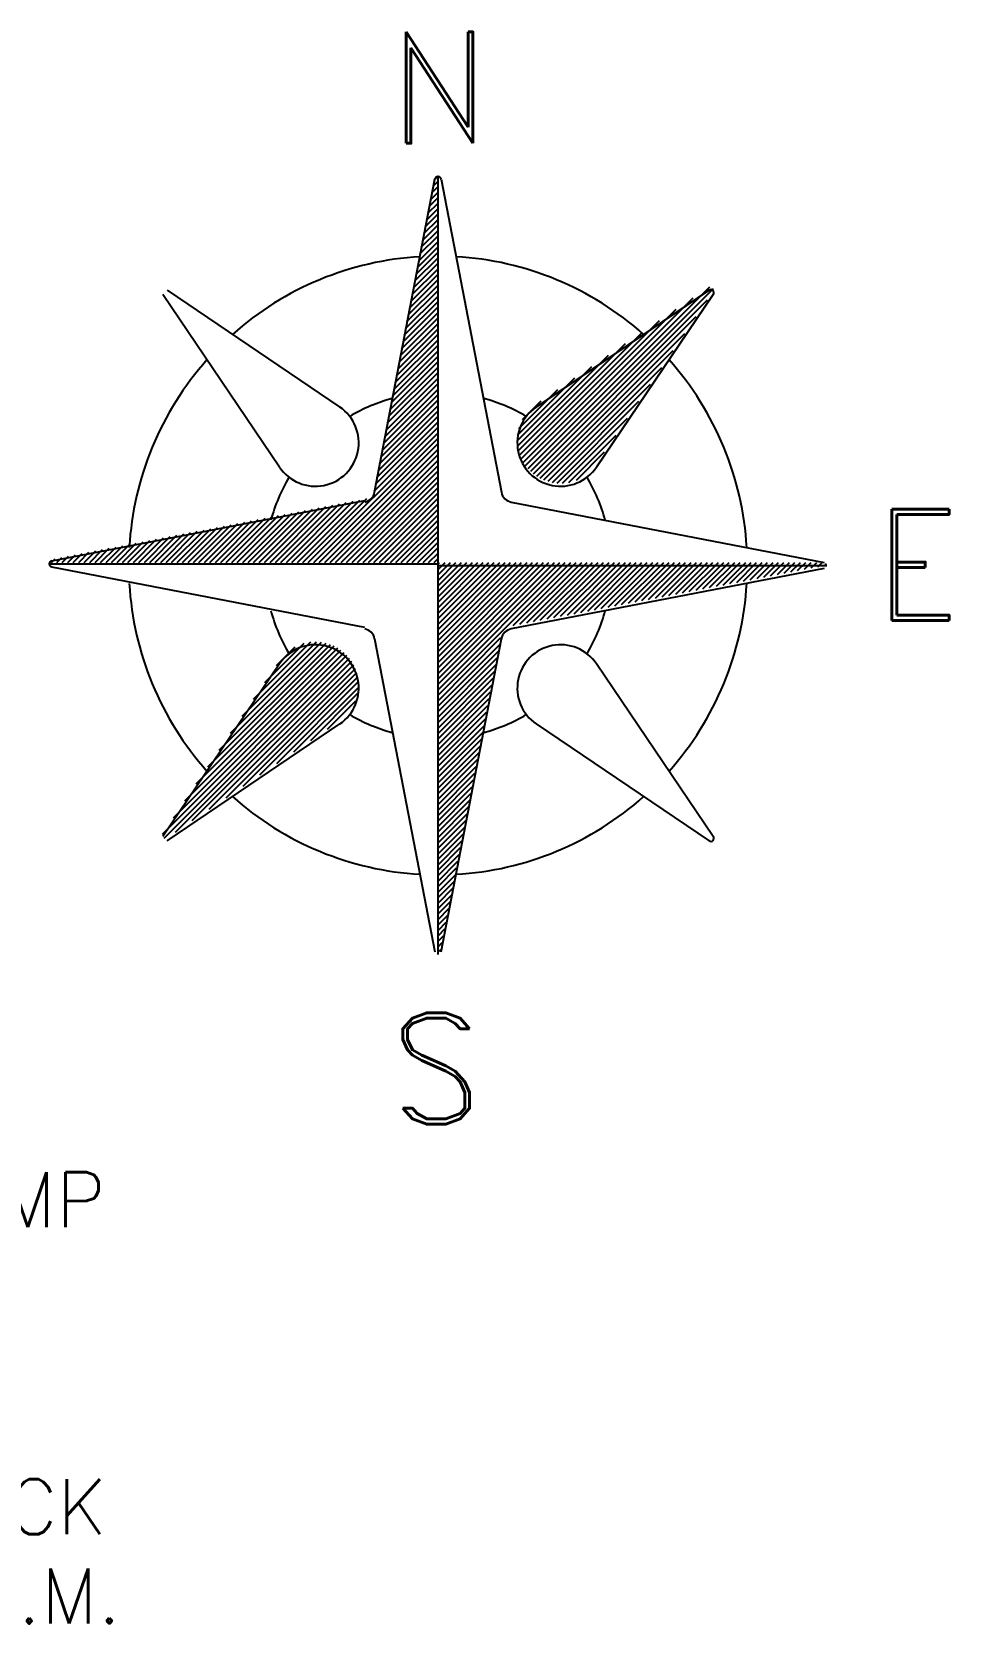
# Model space of a CAD drawing. Extents: x 855770 to 944465, y 436904 to 437335.
# Drawn here: x 855924.7 to 855958.1, y 437094.7 to 437152.6 of the extents above; entities that cross this region are included whole.
import ezdxf
from ezdxf.enums import TextEntityAlignment as Align

# ---------------------------------------------------------------- set-up
doc = ezdxf.new("R2010")
doc.units = 0
doc.header["$MEASUREMENT"] = 0
doc.layers.get('0').update_dxf_attribs({"linetype": 'CONTINUOUS'})
doc.layers.add('ANNOTATION', color=6, linetype='CONTINUOUS')
doc.layers.add('TITLES', color=3, linetype='CONTINUOUS')
doc.styles.add('ROMAND', font='romand', dxfattribs={"oblique": 10, "height": 8})
doc.styles.add('ROMANS', font='ROMANS.shx', dxfattribs={"height": 2})

# ---------------------------------------------------------------- blocks, each defined once
blk = doc.blocks.new('*X1')
at = {"color": 0}
for p, q in [((-3594.14, 20428.05), (-3593.33, 20428.85)), ((-3593.93, 20429.14), (-3593.33, 20429.74)), ((-3594.77, 20424.76), (-3593.33, 20426.2)), ((-3594.56, 20425.86), (-3593.33, 20427.08)), ((-3594.35, 20426.95), (-3593.33, 20427.97)), ((-3595.41, 20421.48), (-3593.33, 20423.55)), ((-3595.19, 20422.57), (-3593.33, 20424.43)), ((-3594.98, 20423.67), (-3593.33, 20425.32)), ((-3596.04, 20418.19), (-3593.33, 20420.9)), ((-3595.83, 20419.29), (-3593.33, 20421.78)), ((-3595.62, 20420.38), (-3593.33, 20422.67)), ((-3596.67, 20414.91), (-3593.33, 20418.25)), ((-3596.46, 20416), (-3593.33, 20419.13)), ((-3596.25, 20417.1), (-3593.33, 20420.01)), ((-3597.31, 20411.62), (-3593.33, 20415.59)), ((-3597.09, 20412.72), (-3593.33, 20416.48)), ((-3596.88, 20413.81), (-3593.33, 20417.36)), ((-3597.94, 20408.34), (-3593.33, 20412.94)), ((-3597.73, 20409.43), (-3593.33, 20413.83)), ((-3597.52, 20410.53), (-3593.33, 20414.71)), ((-3598.57, 20405.05), (-3593.33, 20410.29)), ((-3598.36, 20406.15), (-3593.33, 20411.17)), ((-3598.15, 20407.24), (-3593.33, 20412.06)), ((-3578.78, 20382.42), (-3549.4, 20411.79)), ((-3578.34, 20381.97), (-3548.78, 20411.53)), ((-3599.21, 20401.77), (-3593.33, 20407.64)), ((-3598.99, 20402.86), (-3593.33, 20408.52)), ((-3598.78, 20403.96), (-3593.33, 20409.41)), ((-3579.52, 20383.44), (-3554.81, 20408.16)), ((-3579.17, 20382.91), (-3552.07, 20410.01)), ((-3577.87, 20381.56), (-3549.74, 20409.69)), ((-3599.84, 20398.48), (-3593.33, 20404.99)), ((-3599.63, 20399.58), (-3593.33, 20405.87)), ((-3599.42, 20400.67), (-3593.33, 20406.76)), ((-3579.83, 20384.02), (-3557.54, 20406.31)), ((-3577.36, 20381.19), (-3551.59, 20406.96)), ((-3600.47, 20395.2), (-3593.33, 20402.34)), ((-3600.26, 20396.29), (-3593.33, 20403.22)), ((-3600.05, 20397.39), (-3593.33, 20404.1)), ((-3580.3, 20385.31), (-3563.01, 20402.61)), ((-3580.09, 20384.64), (-3560.28, 20404.46)), ((-3576.8, 20380.86), (-3553.44, 20404.22)), ((-3600.89, 20393.01), (-3593.33, 20400.57)), ((-3600.68, 20394.1), (-3593.33, 20401.45)), ((-3580.45, 20386.05), (-3565.75, 20400.75)), ((-3576.2, 20380.58), (-3555.29, 20401.49)), ((-3601.53, 20389.72), (-3593.33, 20397.92)), ((-3601.32, 20390.82), (-3593.33, 20398.8)), ((-3601.1, 20391.91), (-3593.33, 20399.68)), ((-3580.52, 20386.87), (-3568.48, 20398.9)), ((-3575.55, 20380.34), (-3557.14, 20398.75)), ((-3602.16, 20386.44), (-3593.33, 20395.26)), ((-3601.95, 20387.53), (-3593.33, 20396.15)), ((-3601.74, 20388.63), (-3593.33, 20397.03)), ((-3580.48, 20387.79), (-3571.21, 20397.05)), ((-3580.27, 20388.88), (-3573.95, 20395.2)), ((-3574.84, 20380.17), (-3558.99, 20396.02)), ((-3602.79, 20383.15), (-3593.33, 20392.61)), ((-3602.58, 20384.25), (-3593.33, 20393.5)), ((-3602.37, 20385.34), (-3593.33, 20394.38)), ((-3579.69, 20390.35), (-3576.68, 20393.35)), ((-3574.06, 20380.06), (-3560.84, 20393.28)), ((-3603.43, 20379.87), (-3593.33, 20389.96)), ((-3603.22, 20380.96), (-3593.33, 20390.85)), ((-3603, 20382.06), (-3593.33, 20391.73)), ((-3573.19, 20380.05), (-3562.69, 20390.55)), ((-3614.3, 20367.23), (-3593.33, 20388.19)), ((-3613.41, 20367.23), (-3593.33, 20387.31)), ((-3603.67, 20378.74), (-3593.33, 20389.08)), ((-3572.19, 20380.17), (-3564.54, 20387.82)), ((-3612.53, 20367.23), (-3593.33, 20386.43)), ((-3611.65, 20367.23), (-3593.33, 20385.54)), ((-3610.76, 20367.23), (-3593.33, 20384.66)), ((-3570.94, 20380.53), (-3566.39, 20385.08)), ((-3609.88, 20367.23), (-3593.33, 20383.77)), ((-3609, 20367.23), (-3593.33, 20382.89)), ((-3608.11, 20367.23), (-3593.33, 20382.01)), ((-3607.23, 20367.23), (-3593.33, 20381.12)), ((-3606.34, 20367.23), (-3593.33, 20380.24)), ((-3605.46, 20367.23), (-3593.33, 20379.36)), ((-3618.72, 20367.23), (-3609.26, 20376.69)), ((-3617.83, 20367.23), (-3608.16, 20376.9)), ((-3616.95, 20367.23), (-3607.07, 20377.11)), ((-3616.07, 20367.23), (-3605.97, 20377.32)), ((-3615.18, 20367.23), (-3604.84, 20377.57)), ((-3604.58, 20367.23), (-3593.33, 20378.47)), ((-3603.69, 20367.23), (-3593.33, 20377.59)), ((-3602.81, 20367.23), (-3593.33, 20376.7)), ((-3629.32, 20367.23), (-3622.4, 20374.16)), ((-3628.44, 20367.23), (-3621.3, 20374.37)), ((-3627.56, 20367.23), (-3620.21, 20374.58)), ((-3626.67, 20367.23), (-3619.11, 20374.79)), ((-3625.79, 20367.23), (-3618.02, 20375)), ((-3624.91, 20367.23), (-3616.92, 20375.21)), ((-3624.02, 20367.23), (-3615.83, 20375.42)), ((-3623.14, 20367.23), (-3614.73, 20375.63)), ((-3622.25, 20367.23), (-3613.64, 20375.84)), ((-3621.37, 20367.23), (-3612.54, 20376.06)), ((-3620.49, 20367.23), (-3611.45, 20376.27)), ((-3619.6, 20367.23), (-3610.35, 20376.48)), ((-3601.92, 20367.23), (-3593.33, 20375.82)), ((-3601.04, 20367.23), (-3593.33, 20374.94)), ((-3600.16, 20367.23), (-3593.33, 20374.05)), ((-3640.81, 20367.23), (-3636.63, 20371.41)), ((-3639.93, 20367.23), (-3635.54, 20371.62)), ((-3639.05, 20367.23), (-3634.44, 20371.83)), ((-3638.16, 20367.23), (-3633.35, 20372.05)), ((-3637.28, 20367.23), (-3632.25, 20372.26)), ((-3636.4, 20367.23), (-3631.16, 20372.47)), ((-3635.51, 20367.23), (-3630.06, 20372.68)), ((-3634.63, 20367.23), (-3628.97, 20372.89)), ((-3633.74, 20367.23), (-3627.87, 20373.1)), ((-3632.86, 20367.23), (-3626.78, 20373.31)), ((-3631.98, 20367.23), (-3625.68, 20373.52)), ((-3631.09, 20367.23), (-3624.59, 20373.73)), ((-3630.21, 20367.23), (-3623.49, 20373.94)), ((-3599.27, 20367.23), (-3593.33, 20373.17)), ((-3598.39, 20367.23), (-3593.33, 20372.28)), ((-3651.42, 20367.23), (-3649.77, 20368.88)), ((-3650.54, 20367.23), (-3648.68, 20369.09)), ((-3649.65, 20367.23), (-3647.58, 20369.3)), ((-3648.77, 20367.23), (-3646.49, 20369.51)), ((-3647.89, 20367.23), (-3645.39, 20369.72)), ((-3647, 20367.23), (-3644.3, 20369.93)), ((-3646.12, 20367.23), (-3643.2, 20370.15)), ((-3645.23, 20367.23), (-3642.11, 20370.36)), ((-3644.35, 20367.23), (-3641.01, 20370.57)), ((-3643.47, 20367.23), (-3639.92, 20370.78)), ((-3642.58, 20367.23), (-3638.82, 20370.99)), ((-3641.7, 20367.23), (-3637.73, 20371.2)), ((-3597.5, 20367.23), (-3593.33, 20371.4)), ((-3596.62, 20367.23), (-3593.33, 20370.52)), ((-3595.74, 20367.23), (-3593.33, 20369.63)), ((-3655.84, 20367.23), (-3655.25, 20367.82)), ((-3654.96, 20367.23), (-3654.15, 20368.03)), ((-3654.07, 20367.23), (-3653.06, 20368.25)), ((-3653.19, 20367.23), (-3651.96, 20368.46)), ((-3652.31, 20367.23), (-3650.87, 20368.67)), ((-3594.85, 20367.23), (-3593.33, 20368.75)), ((-3593.97, 20367.23), (-3593.33, 20367.86)), ((-3593.33, 20366.98), (-3593.09, 20367.23)), ((-3593.33, 20366.1), (-3592.2, 20367.23)), ((-3593.33, 20365.21), (-3591.32, 20367.23)), ((-3593.33, 20364.33), (-3590.43, 20367.23)), ((-3593.33, 20363.45), (-3589.55, 20367.23)), ((-3593.33, 20362.56), (-3588.67, 20367.23)), ((-3593.33, 20361.68), (-3587.78, 20367.23)), ((-3593.33, 20360.79), (-3586.9, 20367.23)), ((-3593.33, 20359.91), (-3586.01, 20367.23)), ((-3593.33, 20359.03), (-3585.13, 20367.23)), ((-3593.33, 20358.14), (-3584.25, 20367.23)), ((-3593.33, 20357.26), (-3583.36, 20367.23)), ((-3593.33, 20356.37), (-3582.48, 20367.23)), ((-3593.33, 20355.49), (-3581.59, 20367.23)), ((-3593.33, 20354.61), (-3580.71, 20367.23)), ((-3593.33, 20353.72), (-3579.83, 20367.23)), ((-3593.33, 20352.84), (-3578.94, 20367.23)), ((-3593.33, 20351.95), (-3578.06, 20367.23)), ((-3593.33, 20351.07), (-3577.18, 20367.23)), ((-3593.33, 20350.19), (-3576.29, 20367.23)), ((-3593.33, 20349.3), (-3575.41, 20367.23)), ((-3593.33, 20348.42), (-3574.52, 20367.23)), ((-3593.33, 20347.54), (-3573.64, 20367.23)), ((-3593.33, 20346.65), (-3572.76, 20367.23)), ((-3593.33, 20345.77), (-3571.87, 20367.23)), ((-3581.18, 20357.04), (-3570.99, 20367.23)), ((-3580.08, 20357.25), (-3570.1, 20367.23)), ((-3578.99, 20357.46), (-3569.22, 20367.23)), ((-3577.89, 20357.67), (-3568.34, 20367.23)), ((-3576.8, 20357.89), (-3567.45, 20367.23)), ((-3575.7, 20358.1), (-3566.57, 20367.23)), ((-3574.61, 20358.31), (-3565.68, 20367.23)), ((-3573.51, 20358.52), (-3564.8, 20367.23)), ((-3572.42, 20358.73), (-3563.92, 20367.23)), ((-3571.32, 20358.94), (-3563.03, 20367.23)), ((-3570.23, 20359.15), (-3562.15, 20367.23)), ((-3569.13, 20359.36), (-3561.27, 20367.23)), ((-3568.04, 20359.57), (-3560.38, 20367.23)), ((-3566.94, 20359.79), (-3559.5, 20367.23)), ((-3565.85, 20360), (-3558.61, 20367.23)), ((-3564.75, 20360.21), (-3557.73, 20367.23)), ((-3563.66, 20360.42), (-3556.85, 20367.23)), ((-3562.56, 20360.63), (-3555.96, 20367.23)), ((-3561.47, 20360.84), (-3555.08, 20367.23)), ((-3560.37, 20361.05), (-3554.19, 20367.23)), ((-3559.28, 20361.26), (-3553.31, 20367.23)), ((-3558.18, 20361.47), (-3552.43, 20367.23)), ((-3557.09, 20361.68), (-3551.54, 20367.23)), ((-3555.99, 20361.9), (-3550.66, 20367.23)), ((-3554.9, 20362.11), (-3549.77, 20367.23)), ((-3553.8, 20362.32), (-3548.89, 20367.23)), ((-3552.71, 20362.53), (-3548.01, 20367.23)), ((-3551.61, 20362.74), (-3547.12, 20367.23)), ((-3550.52, 20362.95), (-3546.24, 20367.23)), ((-3549.42, 20363.16), (-3545.36, 20367.23)), ((-3548.33, 20363.37), (-3544.47, 20367.23)), ((-3547.23, 20363.58), (-3543.59, 20367.23)), ((-3546.14, 20363.8), (-3542.7, 20367.23)), ((-3545.04, 20364.01), (-3541.82, 20367.23)), ((-3543.95, 20364.22), (-3540.94, 20367.23)), ((-3542.85, 20364.43), (-3540.05, 20367.23)), ((-3541.76, 20364.64), (-3539.17, 20367.23)), ((-3540.66, 20364.85), (-3538.28, 20367.23)), ((-3539.57, 20365.06), (-3537.4, 20367.23)), ((-3538.47, 20365.27), (-3536.52, 20367.23)), ((-3537.38, 20365.48), (-3535.63, 20367.23)), ((-3536.28, 20365.7), (-3534.75, 20367.23)), ((-3535.19, 20365.91), (-3533.87, 20367.23)), ((-3534.09, 20366.12), (-3532.98, 20367.23)), ((-3533, 20366.33), (-3532.1, 20367.23)), ((-3531.9, 20366.54), (-3531.21, 20367.23)), ((-3530.8, 20366.76), (-3530.51, 20367.05)), ((-3634.26, 20328.7), (-3609.55, 20353.42)), ((-3632.41, 20331.44), (-3610.12, 20353.73)), ((-3630.56, 20334.17), (-3610.74, 20353.99)), ((-3628.71, 20336.91), (-3611.42, 20354.2)), ((-3626.86, 20339.64), (-3612.16, 20354.34)), ((-3625.01, 20342.38), (-3612.97, 20354.41)), ((-3623.16, 20345.11), (-3613.89, 20354.37)), ((-3621.31, 20347.84), (-3614.98, 20354.17)), ((-3619.46, 20350.58), (-3616.45, 20353.59)), ((-3593.33, 20344.88), (-3583.15, 20355.07)), ((-3593.33, 20344), (-3583.36, 20353.98)), ((-3637.9, 20323.3), (-3608.53, 20352.67)), ((-3637.63, 20322.68), (-3608.07, 20352.24)), ((-3636.11, 20325.97), (-3609.02, 20353.07)), ((-3635.79, 20323.63), (-3607.66, 20351.77)), ((-3633.06, 20325.49), (-3607.29, 20351.25)), ((-3593.33, 20343.12), (-3583.57, 20352.88)), ((-3593.33, 20342.23), (-3583.78, 20351.79)), ((-3630.33, 20327.34), (-3606.96, 20350.7)), ((-3627.59, 20329.19), (-3606.68, 20350.1)), ((-3624.86, 20331.04), (-3606.45, 20349.45)), ((-3622.12, 20332.89), (-3606.27, 20348.74)), ((-3593.33, 20341.35), (-3583.99, 20350.69)), ((-3593.33, 20340.46), (-3584.2, 20349.6)), ((-3593.33, 20339.58), (-3584.41, 20348.5)), ((-3619.39, 20334.74), (-3606.17, 20347.96)), ((-3616.65, 20336.59), (-3606.15, 20347.09)), ((-3613.92, 20338.44), (-3606.27, 20346.08)), ((-3593.33, 20338.7), (-3584.62, 20347.41)), ((-3593.33, 20337.81), (-3584.83, 20346.31)), ((-3611.19, 20340.29), (-3606.64, 20344.84)), ((-3593.33, 20336.93), (-3585.05, 20345.22)), ((-3593.33, 20336.04), (-3585.26, 20344.12)), ((-3593.33, 20335.16), (-3585.47, 20343.03)), ((-3593.33, 20334.28), (-3585.68, 20341.93)), ((-3593.33, 20333.39), (-3585.89, 20340.84)), ((-3593.33, 20332.51), (-3586.1, 20339.74)), ((-3593.33, 20331.63), (-3586.31, 20338.65)), ((-3593.33, 20330.74), (-3586.52, 20337.55)), ((-3593.33, 20329.86), (-3586.73, 20336.46)), ((-3593.33, 20328.97), (-3586.95, 20335.36)), ((-3593.33, 20328.09), (-3587.16, 20334.27)), ((-3593.33, 20327.21), (-3587.37, 20333.17)), ((-3593.33, 20326.32), (-3587.58, 20332.08)), ((-3593.33, 20325.44), (-3587.79, 20330.98)), ((-3593.33, 20324.55), (-3588, 20329.89)), ((-3593.33, 20323.67), (-3588.21, 20328.79)), ((-3593.33, 20322.79), (-3588.42, 20327.7)), ((-3593.33, 20321.9), (-3588.63, 20326.6)), ((-3593.33, 20321.02), (-3588.84, 20325.51)), ((-3593.33, 20320.13), (-3589.06, 20324.41)), ((-3593.33, 20319.25), (-3589.27, 20323.32)), ((-3593.33, 20318.37), (-3589.48, 20322.22)), ((-3593.33, 20317.48), (-3589.69, 20321.13)), ((-3593.33, 20316.6), (-3589.9, 20320.03)), ((-3593.33, 20315.72), (-3590.11, 20318.94)), ((-3593.33, 20314.83), (-3590.32, 20317.84)), ((-3593.33, 20313.95), (-3590.53, 20316.75)), ((-3593.33, 20313.06), (-3590.74, 20315.65)), ((-3593.33, 20312.18), (-3590.96, 20314.56)), ((-3593.33, 20311.3), (-3591.17, 20313.46)), ((-3593.33, 20310.41), (-3591.38, 20312.37)), ((-3593.33, 20309.53), (-3591.59, 20311.27)), ((-3593.33, 20308.64), (-3591.8, 20310.18)), ((-3593.33, 20307.76), (-3592.01, 20309.08)), ((-3593.33, 20306.88), (-3592.22, 20307.99)), ((-3593.33, 20305.99), (-3592.43, 20306.89)), ((-3593.33, 20305.11), (-3592.64, 20305.8)), ((-3593.16, 20304.4), (-3592.86, 20304.69))]:
    blk.add_line(p, q, dxfattribs=at)

msp = doc.modelspace()

# ---------------------------------------------------------------- linework, layer by layer
at = {"layer": 'TITLES'}
for p, q in [((855937.205, 437135.848, 693.265), (855939.401, 437147.237, 693.265)), ((855939.512, 437133.185, 693.265), (855939.512, 437147.328, 693.265)), ((855939.622, 437147.237, 693.265), (855941.818, 437135.848, 693.265)), ((855929.653, 437143.199, 693.265), (855935.936, 437138.947, 693.265)), ((855943.087, 437138.947, 693.265), (855949.37, 437143.199, 693.265)), ((855949.37, 437143.199, 693.265), (855943.087, 437138.947, 693.265)), ((855933.749, 437136.76, 693.265), (855929.497, 437143.043, 693.265)), ((855949.526, 437143.043, 693.265), (855945.274, 437136.76, 693.265)), ((855945.274, 437136.76, 693.265), (855949.526, 437143.043, 693.265)), ((855925.46, 437133.351, 693.265), (855936.849, 437135.547, 693.265)), ((855942.174, 437135.491, 693.265), (855953.564, 437133.295, 693.265)), ((855925.368, 437133.241, 693.265), (855939.512, 437133.241, 693.265)), ((855936.849, 437130.934, 693.265), (855925.46, 437133.13, 693.265)), ((855939.512, 437119.042, 693.265), (855939.512, 437133.185, 693.265)), ((855939.512, 437133.185, 693.265), (855953.655, 437133.185, 693.265)), ((855953.564, 437133.074, 693.265), (855942.174, 437130.879, 693.265)), ((855937.205, 437130.522, 693.265), (855939.401, 437119.133, 693.265)), ((855939.622, 437119.133, 693.265), (855941.818, 437130.522, 693.265)), ((855933.749, 437129.61, 693.265), (855929.497, 437123.327, 693.265)), ((855949.526, 437123.327, 693.265), (855945.274, 437129.61, 693.265)), ((855929.653, 437123.171, 693.265), (855935.936, 437127.422, 693.265)), ((855943.087, 437127.422, 693.265), (855949.37, 437123.171, 693.265))]:
    msp.add_line(p, q, dxfattribs=at)
for centre, radius, start, end in [((855939.512, 437147.216, 693.265), 0.112, 10.91185, 169.08815), ((855939.512, 437133.185, 693.265), 11.25, 93.3343, 131.6657), ((855939.512, 437133.185, 693.265), 11.25, 48.3343, 86.6657), ((855949.433, 437143.106, 693.265), 0.112, 325.91185, 124.08815), ((855949.433, 437143.106, 693.265), 0.112, 325.91185, 124.08815), ((855939.512, 437133.185, 693.265), 11.25, 138.3343, 176.6657), ((855939.512, 437133.185, 693.265), 11.25, 3.3343, 41.6657), ((855939.512, 437133.185, 693.265), 6.3, 105.1565, 120.64406), ((855939.512, 437133.185, 693.265), 6.3, 59.35594, 74.8435), ((855935.053, 437137.643, 693.265), 1.575, 214.08815, 55.91185), ((855943.97, 437137.643, 693.265), 1.575, 124.08815, 325.91185), ((855943.97, 437137.643, 693.265), 1.575, 124.08815, 325.91185), ((855939.512, 437133.185, 693.265), 6.3, 149.35594, 164.8435), ((855939.512, 437133.185, 693.265), 6.3, 15.1565, 30.64406), ((855936.764, 437135.933, 693.265), 0.45, 280.91185, 349.08815), ((855942.26, 437135.933, 693.265), 0.45, 190.91185, 259.08815), ((855925.481, 437133.241, 693.265), 0.112, 100.91185, 259.08815), ((855939.512, 437133.185, 693.265), 11.25, 183.3343, 221.6657), ((855939.512, 437133.185, 693.265), 11.25, 318.3343, 356.6657), ((855939.512, 437133.185, 693.265), 6.3, 195.1565, 210.64406), ((855939.512, 437133.185, 693.265), 6.3, 329.35594, 344.8435), ((855936.764, 437130.437, 693.265), 0.45, 10.91185, 79.08815), ((855942.26, 437130.437, 693.265), 0.45, 100.91185, 169.08815), ((855935.053, 437128.727, 693.265), 1.575, 304.08815, 145.91185), ((855943.97, 437128.727, 693.265), 1.575, 34.08815, 235.91185), ((855939.512, 437133.185, 693.265), 6.3, 239.35594, 254.8435), ((855939.512, 437133.185, 693.265), 6.3, 285.1565, 300.64406), ((855939.512, 437133.185, 693.265), 11.25, 228.3343, 266.6657), ((855939.512, 437133.185, 693.265), 11.25, 273.3343, 311.6657), ((855949.433, 437123.264, 693.265), 0.112, 235.91185, 34.08815)]:
    msp.add_arc(centre, radius, start, end, dxfattribs=at)

# ---------------------------------------------------------------- block references
at = {"layer": 'TITLES', "color": 2, "xscale": 0.2249999437190127, "yscale": 0.2249999437626684, "zscale": 0.2249999437499999}
msp.add_blockref('*X1', (856748.011, 432550.671, 693.265), dxfattribs=at)

# ---------------------------------------------------------------- texts
at = {"layer": 'ANNOTATION', "color": 2, "style": 'ROMANS'}
for s, p in [('GRINDER PUMP', (855917.259, 437110.106, 693.265)), ("75' SETBACK", (855918.811, 437098.941, 693.265)), ('TO A.O.H.W.M.', (855918.811, 437095.697, 693.265))]:
    msp.add_text(s, height=2, rotation=0.09073, dxfattribs=at).set_placement(p, align=Align.MIDDLE_CENTER)
at = {"layer": 'TITLES', "color": 4, "style": 'ROMAND'}
for s, p in [('N', (855939.566, 437150.568, 693.265)), ('E', (855956.977, 437133.211, 693.265)), ('S', (855939.446, 437114.891, 693.265))]:
    msp.add_text(s, height=4.05, dxfattribs=at).set_placement(p, align=Align.MIDDLE_CENTER)

doc.saveas('drawing.dxf')
